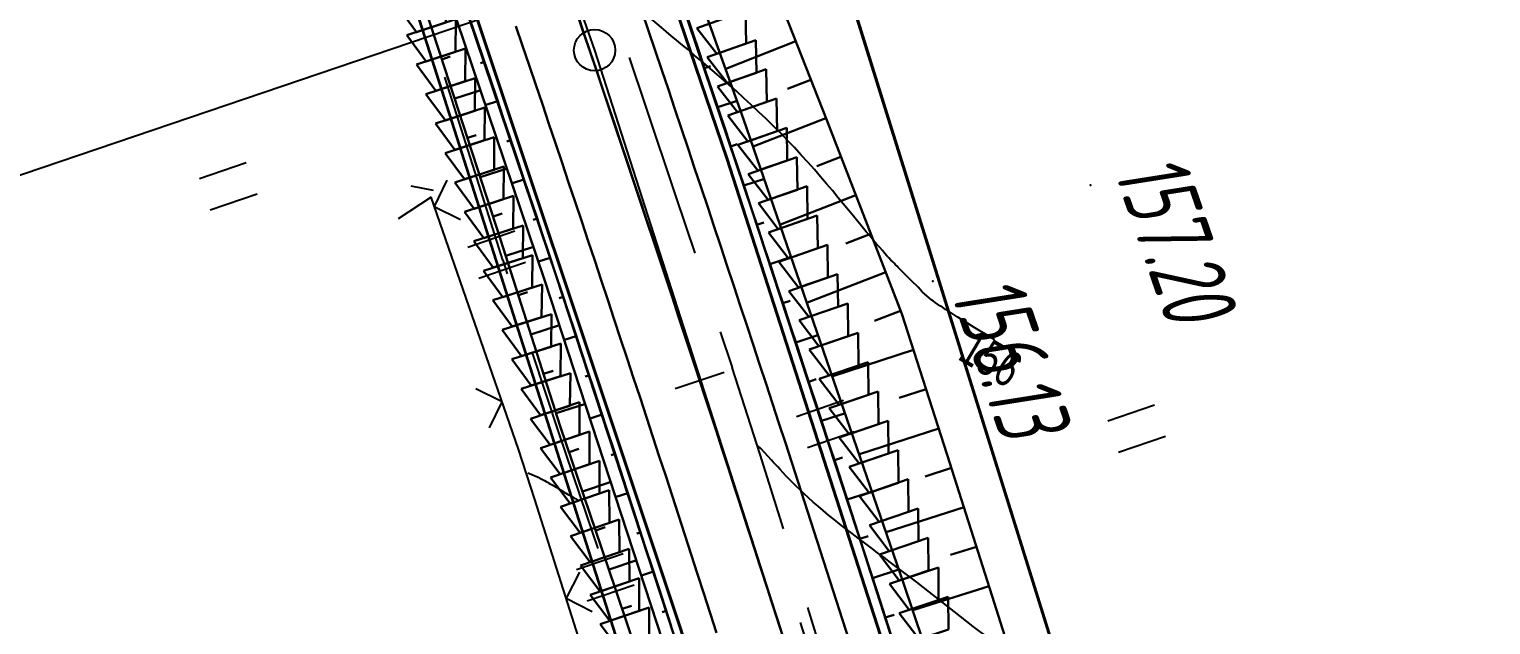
# Model space of a CAD drawing. Header units: millimetres. Extents: x -1799 to 6962, y -1020 to 4121.
# Drawn here: x 6794.3 to 6865.1, y -514.1 to -485.2 of the extents above; entities that cross this region are included whole.
import ezdxf

# ---------------------------------------------------------------- set-up
doc = ezdxf.new("R2010")
doc.units = ezdxf.units.MM
doc.linetypes.add('CONTI', pattern=[0])
for name, color, linetype, lineweight in [('10', 1, 'Continuous', 35), ('КОПИЯ_ОСЬ_13_ОТКОСЫ', 7, 'Continuous', 30), ('КОПИЯ_ОСЬ_ГРАНИЦЫ_ПОЛОС', 7, 'Continuous', 30), ('КОПИЯ_ОСЬ_ОТКОСЫ', 7, 'Continuous', 30), ('Огражд-перила', 1, 'ограждение2', 40), ('ОСЬ_ВЕРХ_ПОКРЫТИЯ_ГРАНИЦЫ_ПОЛОС', 7, 'Continuous', 30), ('ОСЬ_ВЕРХ_ПОКРЫТИЯ_ОСЬ', 1, 'Continuous', 30)]:
    doc.layers.add(name, color=color, linetype=linetype, lineweight=lineweight)
for name, color, linetype in [('GOR_BDEFAULT', 212, 'CONTI'), ('PI_OTDEFAULT', 172, 'CONTI'), ('PI_TTDEFAULT', 5, 'CONTI'), ('SIT_LDEFAULT', 7, 'CONTI'), ('USLZNDEFAULT', 7, 'CONTI'), ('канава', 7, 'Continuous'), ('КОПИЯ_ОСЬ_ТАНГЕНСЫ', 1, 'Continuous'), ('ОСЬ_ВЕРХ_ПОКРЫТИЯ_ПИКЕТЫ', 1, 'Continuous'), ('ОСЬ_ВЕРХ_ПОКРЫТИЯ_РАЗБИВКА_КРИВ', 1, 'Continuous'), ('ОСЬ_ВЕРХ_ПОКРЫТИЯ_ТАНГЕНСЫ', 1, 'Continuous'), ('разметка', 7, 'Continuous')]:
    doc.layers.add(name, color=color, linetype=linetype)
doc.layers.get('КОПИЯ_ОСЬ_ОТКОСЫ').off()
doc.styles.add('eskd', font='spds.shx', dxfattribs={"width": 1.2, "oblique": 15})
doc.styles.add('SHRFT', font='TXT', dxfattribs={"width": 3.5})
doc.linetypes.add('ограждение2', pattern='A,0.25,-0.1,[132,ltypeshp.shx,S=0.1,R=0,X=-0.1,Y=0],-0.1,1', length=1.45)

# ---------------------------------------------------------------- blocks, each defined once
blk = doc.blocks.new('BL_2011')
at = {"color": 0}
for p, q in [((0, 0), (0, 2.4)), ((1.6, 0), (1.6, 2.4))]:
    blk.add_line(p, q, dxfattribs=at)
blk = doc.blocks.new('6')
at = {"layer": 'канава', "color": 5, "linetype": 'Continuous', "lineweight": 30}
for p, q in [((-1.5, -1.25), (-1.5, 1.25)), ((0, 0.75), (-1.5, 1.25)), ((0, 0.75), (0, -0.75)), ((0, -0.75), (-1.5, -1.25))]:
    blk.add_line(p, q, dxfattribs=at)
blk = doc.blocks.new('*U57')
at = {"layer": 'КОПИЯ_ОСЬ_13_ОТКОСЫ'}
for points in [[(167.954, -197.498), (170.992, -205.969), (178.436, -224.55), (185.103, -243.406), (191.911, -262.212), (193.571, -266.928), (198.456, -281.111), (204.631, -300.142), (211.07, -319.079), (215.847, -332.548), (217.433, -337.052), (217.749, -337.953), (219.445, -342.671), (227.454, -365.043), (235.203, -387.507), (237.642, -394.731), (239.681, -401.09), (245.294, -418.954), (250.745, -436.868), (256.033, -454.832)], [(206.99, -299.305), (213.309, -318.285), (218.424, -331.637), (220.125, -336.107), (220.465, -337.001), (222.472, -341.619), (226.045, -351.011), (227.8, -355.719), (231.482, -365.081), (235.118, -374.462), (237.319, -381.294), (239.498, -388.134), (241.223, -393.582), (243.345, -399.919), (245.453, -406.28), (247.543, -412.647), (250.418, -422.278), (253.247, -431.923), (254.22, -436.877), (255.898, -444.238)], [(229.987, -361.264), (226.592, -362.597)], [(230.717, -363.125), (229.585, -363.569)], [(231.445, -364.988), (227.918, -366.366)], [(232.172, -366.852), (230.996, -367.31)], [(232.897, -368.716), (229.236, -370.137)], [(233.62, -370.58), (232.399, -371.053)], [(234.341, -372.446), (230.547, -373.91)], [(235.06, -374.312), (233.795, -374.799)], [(235.684, -376.212), (231.778, -377.474)], [(236.298, -378.116), (234.995, -378.535)], [(236.91, -380.02), (233.074, -381.251)], [(237.52, -381.924), (236.241, -382.333)], [(238.129, -383.829), (234.363, -385.031)], [(238.736, -385.735), (237.481, -386.134)], [(239.342, -387.641), (235.644, -388.814)]]:
    blk.add_lwpolyline(points, dxfattribs=at)
blk = doc.blocks.new('*U60')
at = {"layer": 'КОПИЯ_ОСЬ_13_ОТКОСЫ'}
for points in [[(188.25, -210.278), (191.317, -218.739), (197.436, -237.79), (204.105, -256.645), (211.036, -275.408), (212.702, -280.122), (217.801, -294.229), (224.726, -312.994), (236.184, -345.302), (242.536, -363.54), (248.716, -381.836), (254.722, -400.191), (258.794, -412.875), (263.933, -429.181), (268.937, -445.528), (270.297, -450.326), (275.918, -473.208)], [(224.035, -313.239), (235.195, -345.652), (237.94, -353.708), (240.647, -361.778), (241.79, -365.217), (243.645, -370.853), (246.582, -379.878), (249.478, -388.918), (251.769, -395.658), (254.039, -402.406), (255.851, -407.825), (257.988, -414.13), (259.501, -418.629), (261.003, -423.132), (263.692, -431.244), (266.06, -438.462), (268.403, -445.689), (269.793, -450.476), (271.622, -457.732)], [(243.745, -371.16), (244.156, -371.025)], [(244.367, -373.061), (245.636, -372.646)], [(244.988, -374.962), (245.411, -374.824)], [(245.606, -376.864), (246.913, -376.44)], [(246.223, -378.767), (246.659, -378.626)], [(246.838, -380.67), (248.183, -380.236)], [(247.45, -382.574), (247.899, -382.429)], [(248.061, -384.478), (249.445, -384.035)], [(248.671, -386.383), (249.132, -386.236)], [(249.278, -388.288), (250.7, -387.836)], [(249.911, -390.186), (250.382, -390.025)], [(250.555, -392.079), (251.938, -391.609)], [(251.198, -393.973), (251.659, -393.816)], [(251.84, -395.867), (253.178, -395.415)], [(252.479, -397.762), (252.925, -397.612)]]:
    blk.add_lwpolyline(points, dxfattribs=at)

msp = doc.modelspace()

# ---------------------------------------------------------------- linework, layer by layer
at = {"ltscale": 7}
msp.add_lwpolyline([(6783.312, -495.875), (6875.195, -464.676)], dxfattribs=at)
at = {"layer": '10'}
for points in [[(6272.926, 214.103), (6326.936, 163.713), (6390.826, 91.903), (6445.506, 26.023), (6488.066, -17.697), (6602.516, -114.867), (6670.756, -176.527), (6691.376, -194.227), (6715.476, -214.907), (6720.356, -219.097), (6734.476, -237.297), (6740.016, -244.427), (6757.116, -284.907), (6764.766, -303.037), (6770.366, -319.067), (6793.346, -384.837), (6802.166, -388.777), (6818.266, -433.077), (6818.266, -433.077), (6854.476, -549.107), (6853.296, -551.027), (6857.046, -557.057), (6862.996, -576.497), (6882.058, -646.693)], [(6752.276, -311.327), (6772.898, -369.573), (6766.356, -377.537), (6789.926, -442.647), (6789.926, -442.647), (6791.776, -448.887), (6808.726, -470.907), (6808.726, -470.907), (6813.306, -485.197), (6815.946, -493.487), (6823.976, -518.657), (6836.216, -558.027), (6827.636, -564.447), (6830.276, -572.757), (6838.856, -566.517), (6843.136, -580.797)], [(6862.996, -576.497), (6857.046, -557.057), (6853.296, -551.027), (6854.476, -549.107), (6818.266, -433.077), (6818.266, -433.077), (6802.166, -388.777), (6793.346, -384.837), (6770.366, -319.067)]]:
    msp.add_lwpolyline(points, dxfattribs=at)
at = {"layer": 'GOR_BDEFAULT', "color": 212, "flags": 128}
for points, elevation in [([(6841.052, -500.291), (6840.672, -500.061), (6840.322, -499.851), (6840.002, -499.661), (6839.722, -499.481), (6839.462, -499.321), (6839.222, -499.171), (6839.022, -499.041), (6838.832, -498.921), (6838.662, -498.811), (6838.512, -498.711), (6838.382, -498.631), (6838.272, -498.551), (6838.162, -498.481), (6838.082, -498.421), (6838.002, -498.361), (6837.522, -497.961), (6837.342, -497.731), (6837.012, -497.421), (6836.432, -496.841), (6836.372, -496.781), (6836.312, -496.721), (6836.242, -496.661), (6836.172, -496.581), (6836.102, -496.501), (6836.012, -496.421), (6835.922, -496.321), (6835.822, -496.211), (6835.712, -496.091), (6835.602, -495.961), (6835.472, -495.811), (6835.322, -495.651), (6835.172, -495.471), (6835.012, -495.271), (6834.822, -495.051), (6834.632, -494.811), (6834.422, -494.561), (6834.202, -494.291), (6833.962, -494.001), (6833.712, -493.701), (6833.452, -493.391), (6833.182, -493.061), (6832.902, -492.731), (6832.612, -492.391), (6832.312, -492.041), (6831.992, -491.691), (6831.672, -491.341), (6831.352, -490.981), (6831.012, -490.631), (6830.672, -490.271), (6830.322, -489.931), (6829.972, -489.581), (6829.612, -489.241), (6829.252, -488.911), (6828.892, -488.581), (6828.542, -488.251), (6828.182, -487.941), (6827.832, -487.631), (6827.492, -487.341), (6827.152, -487.051), (6826.832, -486.771), (6826.512, -486.511), (6826.212, -486.251), (6825.922, -486.011), (6825.642, -485.781), (6825.382, -485.561), (6825.142, -485.361), (6824.912, -485.171), (6824.702, -484.991), (6824.502, -484.821), (6824.312, -484.671), (6824.142, -484.521), (6823.982, -484.391), (6823.832, -484.261), (6823.692, -484.141), (6823.552, -484.031), (6823.432, -483.931), (6823.322, -483.841), (6823.212, -483.751), (6823.112, -483.671), (6822.252, -483.011)], 156), ([(6842.062, -515.631), (6841.692, -515.381), (6841.342, -515.131), (6840.992, -514.881), (6840.652, -514.641), (6840.322, -514.401), (6840.002, -514.161), (6839.692, -513.921), (6839.382, -513.681), (6839.082, -513.441), (6838.782, -513.211), (6838.482, -512.971), (6838.182, -512.731), (6837.882, -512.501), (6837.572, -512.261), (6837.272, -512.021), (6836.952, -511.781), (6836.642, -511.551), (6836.322, -511.311), (6836.002, -511.071), (6835.682, -510.831), (6835.372, -510.591), (6835.052, -510.361), (6834.742, -510.121), (6834.432, -509.891), (6834.132, -509.661), (6833.832, -509.431), (6833.542, -509.211), (6833.262, -508.991), (6832.992, -508.771), (6832.732, -508.551), (6832.492, -508.341), (6832.252, -508.141), (6832.032, -507.941), (6831.822, -507.741), (6831.622, -507.551), (6831.432, -507.371), (6831.252, -507.191), (6831.092, -507.031), (6830.932, -506.871), (6830.792, -506.721), (6830.662, -506.571), (6830.542, -506.441), (6830.432, -506.321), (6830.322, -506.211), (6830.232, -506.111), (6829.712, -505.551), (6829.582, -505.441)], 154), ([(6818.442, -506.721), (6818.942, -506.931)], 154), ([(6818.942, -506.931), (6818.992, -506.961), (6819.052, -506.991), (6819.122, -507.031), (6819.182, -507.061), (6819.252, -507.101), (6819.322, -507.141), (6819.392, -507.181), (6819.462, -507.221), (6819.542, -507.271), (6819.612, -507.311), (6819.692, -507.351), (6819.762, -507.401), (6819.842, -507.441), (6819.912, -507.491), (6819.992, -507.531)], 154), ([(6818.942, -506.931), (6818.992, -506.961), (6819.052, -506.991), (6819.122, -507.031), (6819.182, -507.061), (6819.252, -507.101), (6819.322, -507.141), (6819.392, -507.181), (6819.462, -507.221), (6819.542, -507.271), (6819.612, -507.311), (6819.692, -507.351), (6819.762, -507.401), (6819.842, -507.441), (6819.912, -507.491), (6819.992, -507.531)], 154), ([(6819.992, -507.531), (6820.072, -507.581), (6820.142, -507.621), (6820.212, -507.671), (6820.282, -507.711), (6820.352, -507.751), (6820.422, -507.791), (6820.482, -507.831), (6820.552, -507.861), (6820.612, -507.901), (6820.662, -507.931), (6820.722, -507.971), (6820.772, -507.991), (6820.812, -508.021), (6820.852, -508.051), (6820.892, -508.071)], 154)]:
    msp.add_lwpolyline(points, dxfattribs=dict(at, elevation=elevation))
at = {"layer": 'PI_TTDEFAULT', "color": 5}
for p in [(6845.672, -492.791, 157.2), (6838.052, -497.441, 156.127)]:
    msp.add_point(p, dxfattribs=at)
at = {"layer": 'SIT_LDEFAULT', "color": 7}
for p, q in [((6824.142, -488.931), (6823.362, -486.611)), ((6814.412, -487.561), (6815.762, -491.831)), ((6825.622, -493.361), (6824.142, -488.931)), ((6815.762, -491.831), (6817.212, -496.431)), ((6812.772, -492.821), (6813.862, -493.041)), ((6814.522, -492.561), (6813.912, -493.831)), ((6813.752, -493.371), (6812.162, -494.431)), ((6817.992, -505.571), (6813.752, -493.381)), ((6813.912, -493.831), (6815.182, -494.451)), ((6826.532, -496.091), (6825.622, -493.361)), ((6817.222, -496.431), (6817.432, -497.091)), ((6828.342, -501.621), (6827.772, -499.891)), ((6818.652, -500.911), (6819.932, -504.821)), ((6829.682, -505.841), (6828.332, -501.621)), ((6817.202, -503.281), (6815.922, -502.661)), ((6816.582, -504.551), (6817.202, -503.281)), ((6819.932, -504.821), (6821.282, -508.781)), ((6818.772, -508.021), (6817.992, -505.571)), ((6830.812, -509.431), (6829.692, -505.841)), ((6822.122, -518.521), (6818.782, -508.021)), ((6821.282, -508.781), (6821.832, -510.381)), ((6820.942, -511.531), (6820.292, -512.791)), ((6820.292, -512.791), (6821.552, -513.441)), ((6832.642, -515.341), (6831.992, -513.251))]:
    msp.add_line(p, q, dxfattribs=at)
at = {"layer": 'КОПИЯ_ОСЬ_13_ОТКОСЫ'}
for points in [[(6763.017, -308.93), (6770.875, -331.082), (6778.504, -349.597), (6816.709, -457.313), (6823.094, -475.645), (6829.305, -494.037), (6835.343, -512.487), (6839.421, -525.191), (6844.622, -541.695), (6849.685, -558.242), (6854.607, -574.831)], [(6756.984, -315.849), (6763.335, -333.757), (6769.079, -352.94), (6807.281, -460.647), (6813.634, -478.89), (6819.816, -497.192), (6825.824, -515.552), (6829.896, -528.238), (6835.073, -544.661), (6840.11, -561.127), (6845.009, -577.636)], [(6769.382, -322.063), (6772.419, -330.535), (6779.863, -349.115), (6786.53, -367.971), (6793.339, -386.777), (6794.999, -391.493), (6799.883, -405.677), (6806.058, -424.707), (6812.498, -443.644), (6817.274, -457.113), (6818.86, -461.617), (6819.177, -462.518), (6820.873, -467.237), (6828.881, -489.609), (6836.63, -512.072), (6839.069, -519.297), (6841.108, -525.655), (6846.722, -543.519), (6852.173, -561.433), (6857.46, -579.397)], [(6758.781, -325.823), (6761.847, -334.284), (6767.967, -353.335), (6774.635, -372.19), (6781.566, -390.952), (6783.233, -395.667), (6788.332, -409.774), (6795.256, -428.538), (6806.715, -460.847), (6813.067, -479.085), (6819.247, -497.381), (6825.252, -515.736), (6829.325, -528.42), (6834.464, -544.725), (6839.468, -561.073), (6840.828, -565.871), (6846.449, -588.753)], [(6816.339, -486.828), (6816.15, -486.893)], [(6826.994, -487.128), (6827.287, -487.03)], [(6816.98, -488.723), (6816.411, -488.915)], [(6827.631, -489.024), (6828.565, -488.711)], [(6817.618, -490.619), (6817.428, -490.682)], [(6828.266, -490.921), (6828.577, -490.816)], [(6818.254, -492.515), (6817.685, -492.705)], [(6828.899, -492.818), (6829.891, -492.488)], [(6818.889, -494.411), (6818.7, -494.475)], [(6829.53, -494.716), (6829.861, -494.606)], [(6819.522, -496.308), (6818.953, -496.498)], [(6830.16, -496.614), (6831.208, -496.267)], [(6820.153, -498.206), (6819.963, -498.269)], [(6830.787, -498.513), (6831.137, -498.397)], [(6820.782, -500.105), (6820.212, -500.293)], [(6831.413, -500.412), (6832.519, -500.049)], [(6821.409, -502.004), (6821.219, -502.067)], [(6832.037, -502.313), (6832.405, -502.192)], [(6822.035, -503.904), (6821.464, -504.091)], [(6832.659, -504.214), (6833.822, -503.834)], [(6822.658, -505.804), (6822.468, -505.867)], [(6833.279, -506.115), (6833.667, -505.989)], [(6823.28, -507.705), (6822.709, -507.891)], [(6833.897, -508.017), (6835.117, -507.621)], [(6823.9, -509.607), (6823.709, -509.668)], [(6834.514, -509.92), (6834.921, -509.788)], [(6824.517, -511.509), (6823.947, -511.694)], [(6835.129, -511.823), (6836.406, -511.411)], [(6825.133, -513.411), (6824.943, -513.473)], [(6835.741, -513.729), (6836.167, -513.592)]]:
    msp.add_lwpolyline(points, dxfattribs=at)
at = {"layer": 'КОПИЯ_ОСЬ_ГРАНИЦЫ_ПОЛОС'}
msp.add_lwpolyline([(6823.961, -484.377), (6824.282, -485.326), (6824.602, -486.274), (6824.922, -487.223), (6825.241, -488.171), (6825.56, -489.12), (6825.878, -490.069), (6826.196, -491.018), (6826.513, -491.968), (6826.83, -492.917), (6827.146, -493.867), (6827.462, -494.817), (6827.777, -495.767), (6828.092, -496.717), (6828.407, -497.667), (6828.721, -498.618), (6829.034, -499.568), (6829.347, -500.519), (6829.66, -501.47), (6829.972, -502.421), (6830.283, -503.372), (6830.594, -504.324), (6830.905, -505.275), (6831.215, -506.227), (6831.525, -507.179), (6831.834, -508.131), (6832.143, -509.083), (6832.451, -510.035), (6832.759, -510.988), (6833.066, -511.94), (6833.373, -512.893), (6833.679, -513.846), (6833.985, -514.798)], dxfattribs=at)
at = {"layer": 'КОПИЯ_ОСЬ_ТАНГЕНСЫ'}
for p, q in [((6737.142, -247.941), (6821.672, -486.261)), ((6821.672, -486.261), (6855.882, -592.811))]:
    msp.add_line(p, q, dxfattribs=at)
msp.add_circle((6821.672, -486.261), 1, dxfattribs=at)
at = {"layer": 'Огражд-перила', "ltscale": 7}
for points in [[(6896.7, -723.345), (6890.147, -719.987, -0.147582), (6888.554, -714.874, 0.044303), (6884.466, -689.142), (6884.466, -689.142), (6884.466, -689.142), (6884.466, -689.142), (6880.875, -675.358), (6876.458, -657.153), (6872.978, -643.266), (6865.471, -614.701), (6853.4, -571.782), (6843.094, -538.159), (6828.065, -491.494), (6818.207, -462.527), (6803.205, -420.15), (6784.642, -367.708), (6778.158, -349.714)], [(6769.559, -352.619), (6778.371, -378), (6801.678, -443.922), (6813.542, -477.411), (6825.83, -514.263), (6834.96, -543.468), (6844.279, -574.202), (6853.431, -606.082), (6861.013, -634.298), (6866.967, -657.33), (6871.548, -675.493, -0.012488), (6876.824, -700.767, -0.040689), (6878.214, -717.581, -0.039762), (6876.683, -733.804, -0.056014), (6870.452, -752.458, -0.095933), (6837.384, -790.69), (6811.373, -812.86), (6779.641, -839.9), (6746.176, -868.466), (6738.053, -875.408, -0.45951), (6730.063, -874.699, -1.674407)]]:
    msp.add_lwpolyline(points, format="xyb", dxfattribs=at)
at = {"layer": 'ОСЬ_ВЕРХ_ПОКРЫТИЯ_ГРАНИЦЫ_ПОЛОС'}
for points in [[(6826.087, -484.438), (6826.408, -485.387), (6826.728, -486.337), (6827.047, -487.286), (6827.367, -488.236), (6827.685, -489.186), (6828.004, -490.136), (6828.321, -491.086), (6828.639, -492.036), (6828.955, -492.986), (6829.272, -493.937), (6829.588, -494.888), (6829.903, -495.839), (6830.218, -496.79), (6830.533, -497.741), (6830.847, -498.692), (6831.16, -499.644), (6831.473, -500.596), (6831.786, -501.547), (6832.098, -502.499), (6832.41, -503.451), (6832.721, -504.404), (6833.032, -505.356), (6833.342, -506.309), (6833.652, -507.261), (6833.962, -508.214), (6834.271, -509.167), (6834.579, -510.121), (6834.887, -511.074), (6835.195, -512.027), (6835.502, -512.981), (6835.808, -513.935), (6836.114, -514.887)], [(6815.654, -484.807), (6815.974, -485.751), (6816.294, -486.695), (6816.614, -487.64), (6816.933, -488.584), (6817.251, -489.529), (6817.569, -490.474), (6817.887, -491.419), (6818.204, -492.364), (6818.521, -493.31), (6818.837, -494.255), (6819.153, -495.201), (6819.468, -496.147), (6819.783, -497.093), (6820.097, -498.039), (6820.411, -498.985), (6820.724, -499.931), (6821.037, -500.878), (6821.35, -501.825), (6821.662, -502.772), (6821.974, -503.719), (6822.285, -504.666), (6822.595, -505.613), (6822.906, -506.561), (6823.215, -507.508), (6823.525, -508.456), (6823.833, -509.404), (6824.142, -510.352), (6824.45, -511.3), (6824.757, -512.249), (6825.064, -513.197), (6825.371, -514.146)], [(6817.865, -485.098), (6818.185, -486.043), (6818.505, -486.988), (6818.824, -487.934), (6819.143, -488.88), (6819.461, -489.825), (6819.779, -490.771), (6820.097, -491.718), (6820.414, -492.664), (6820.73, -493.61), (6821.046, -494.557), (6821.362, -495.504), (6821.677, -496.451), (6821.992, -497.398), (6822.306, -498.345), (6822.62, -499.293), (6822.933, -500.24), (6823.246, -501.188), (6823.558, -502.136), (6823.87, -503.084), (6824.182, -504.032), (6824.493, -504.98), (6824.803, -505.929), (6825.113, -506.877), (6825.423, -507.826), (6825.732, -508.775), (6826.041, -509.724), (6826.349, -510.673), (6826.657, -511.623), (6826.964, -512.572), (6827.271, -513.522), (6827.577, -514.472)]]:
    msp.add_lwpolyline(points, dxfattribs=at)
at = {"layer": 'ОСЬ_ВЕРХ_ПОКРЫТИЯ_ОСЬ'}
msp.add_lwpolyline([(6760.767, -314.548), (6811.332, -457.109), (6811.332, -457.109, -0.007544), (6831.127, -515.711), (6831.127, -515.711), (6833.954, -524.516), (6833.954, -524.516, -0.017489), (6872.982, -662.471)], format="xyb", dxfattribs=at)
at = {"layer": 'ОСЬ_ВЕРХ_ПОКРЫТИЯ_ПИКЕТЫ'}
msp.add_line((6825.565, -502.636), (6827.94, -501.855), dxfattribs=at)
at = {"layer": 'ОСЬ_ВЕРХ_ПОКРЫТИЯ_РАЗБИВКА_КРИВ'}
msp.add_line((6831.621, -513.978), (6832.538, -516.834), dxfattribs=at)
at = {"layer": 'ОСЬ_ВЕРХ_ПОКРЫТИЯ_ТАНГЕНСЫ'}
for p, q in [((6737.142, -247.941), (6821.672, -486.261)), ((6821.672, -486.261), (6855.882, -592.811))]:
    msp.add_line(p, q, dxfattribs=at)
msp.add_circle((6821.672, -486.261), 1, dxfattribs=at)
at = {"layer": 'разметка', "lineweight": 30, "ltscale": 7}
msp.add_lwpolyline([(6683.235, -202.238, -0.016421), (6708.994, -225.067, -0.069268), (6737.03, -259.559, -0.03752), (6750.467, -286.898, -0.011737), (6760.767, -314.548), (6773.314, -349.922), (6811.584, -457.82, -0.007544), (6830.897, -514.993, -0.000894), (6838.548, -538.969, -0.015332), (6872.565, -660.771, -0.007602), (6880.549, -694.188, -0.040426), (6883.353, -715.3)], format="xyb", dxfattribs=at)

# ---------------------------------------------------------------- block references
at = {"layer": 'USLZNDEFAULT', "color": 7, "rotation": 289}
for p in [(6802.542, -492.481), (6815.542, -495.791), (6831.452, -503.991), (6846.512, -504.211), (6820.792, -511.411)]:
    msp.add_blockref('BL_2011', p, dxfattribs=at)
at = {"layer": 'КОПИЯ_ОСЬ_13_ОТКОСЫ'}
for name, p in [('*U60', (6570.531, -115.545)), ('*U57', (6601.427, -124.565))]:
    msp.add_blockref(name, p, dxfattribs=at)
at = {"layer": 'КОПИЯ_ОСЬ_ОТКОСЫ'}
for p, rotation in [((6813.764, -485.148), 288.2187696064644), ((6828.296, -486.186), 289.4506208423065), ((6814.232, -486.573), 288.0290000312403), ((6828.796, -487.6), 289.4506208423065), ((6814.697, -488), 288.0290000312403), ((6829.295, -489.014), 289.4506208423065), ((6815.161, -489.426), 288.0290000312403), ((6829.794, -490.429), 289.1667787714065), ((6815.625, -490.852), 288.0290000312403), ((6830.286, -491.846), 289.1667787714065), ((6816.089, -492.279), 288.0290000312403), ((6830.779, -493.263), 289.1667787714065), ((6816.554, -493.705), 288.0290000312403), ((6831.271, -494.68), 289.1667787714065), ((6817.018, -495.131), 288.0290000312403), ((6831.764, -496.097), 289.1667787714065), ((6817.477, -496.559), 287.7627677057192), ((6832.256, -497.513), 289.1667787714065), ((6817.935, -497.988), 287.7627677057192), ((6832.749, -498.93), 289.1667787714065), ((6818.392, -499.416), 287.7627677057192), ((6833.241, -500.347), 289.1667787714065), ((6818.85, -500.845), 287.7627677057192), ((6833.732, -501.765), 288.8473427454601), ((6819.307, -502.273), 287.7627677057192), ((6834.217, -503.184), 288.8473427454601), ((6819.765, -503.702), 287.7627677057192), ((6834.701, -504.604), 288.8473427454601), ((6820.234, -505.127), 288.7720709912303), ((6835.186, -506.023), 288.8473427454601), ((6820.717, -506.547), 288.7720709912303), ((6835.67, -507.443), 288.8473427454601), ((6821.2, -507.967), 288.7720709912303), ((6836.155, -508.862), 288.8473427454601), ((6821.682, -509.387), 288.7720709912303), ((6836.64, -510.282), 288.8473427454601), ((6822.165, -510.807), 288.7720709912303), ((6837.124, -511.702), 288.8473427454601), ((6822.645, -512.229), 288.594635816499), ((6837.608, -513.122), 288.6551273684979), ((6823.123, -513.65), 288.594635816499), ((6838.087, -514.543), 288.6551273684979), ((6823.601, -515.072), 288.594635816499)]:
    msp.add_blockref('6', p, dxfattribs=dict(at, rotation=rotation))

# ---------------------------------------------------------------- texts
at = {"layer": 'GOR_BDEFAULT', "color": 212, "style": 'SHRFT', "width": 0.75}
msp.add_text('156', height=1.7223, rotation=329.49632, dxfattribs=at).set_placement((6839.18, -501.19, 156))
at = {"layer": 'PI_OTDEFAULT', "color": 172, "style": 'eskd', "oblique": 10, "width": 0.8}
for s, p in [('157.20', (6846.796, -492.091)), ('156.13', (6838.875, -497.983, -155))]:
    msp.add_text(s, height=3.5, rotation=289, dxfattribs=at).set_placement(p)

doc.saveas('drawing.dxf')
